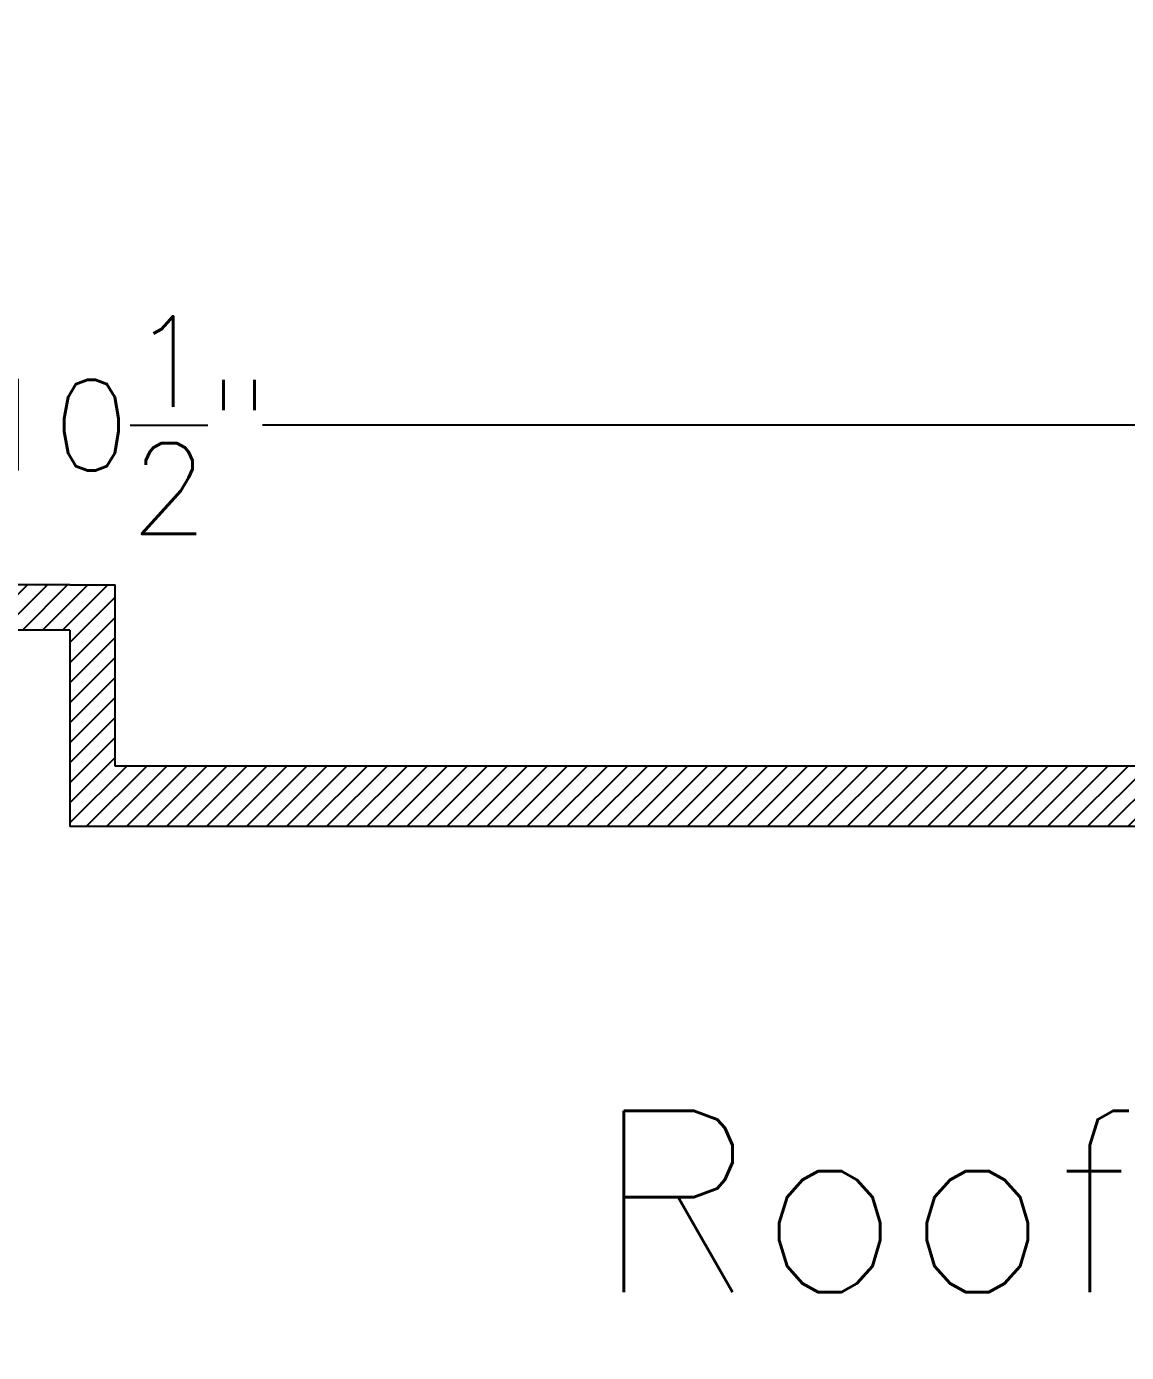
# Model space of a CAD drawing. Header units: inches. Extents: x 474 to 5633, y -332 to 1348.
# Drawn here: x 4220.8 to 4366.4, y -306.4 to -130.9 of the extents above; entities that cross this region are included whole.
import ezdxf

# ---------------------------------------------------------------- set-up
doc = ezdxf.new("R2010")
doc.units = ezdxf.units.IN
doc.header["$LTSCALE"] = 20
doc.header["$MEASUREMENT"] = 0
doc.layers.add('Dimensions', color=9, linetype='Continuous', plot=False)
doc.layers.add('Hatches', color=3, linetype='Continuous', plot=False)
doc.styles.get("Standard").update_dxf_attribs({"font": 'txt.shx', "height": 12})
doc.dimstyles.new('iut', dxfattribs={"dimtxt": 0.18, "dimasz": 2.1175, "dimexe": 0.18, "dimexo": 0.0625, "dimgap": 0.09, "dimtad": 0, "dimtih": 1, "dimtoh": 1, "dimzin": 0, "dimdsep": 46, "dimlunit": 4, "dimtxsty": 'Standard', "dimblk": 'ARCHTICK', "dimcen": 0.09, "dimadec": 0, "dimazin": 0, "dimtfac": 1, "dimtofl": 0, "dimtmove": 0, "dimatfit": 3, "dimldrblk": 'ARCHTICK', "dimfxl": 1, "dimtolj": 1, "dimtzin": 0, "dimarcsym": 0})

# ---------------------------------------------------------------- blocks, each defined once
blk = doc.blocks.new('_ArchTick')
at = {"color": 0, "linetype": 'ByBlock', "const_width": 0.15}
blk.add_lwpolyline([(-0.5, -0.5), (0.5, 0.5)], dxfattribs=at)
blk = doc.blocks.new('*D113')
at = {"layer": 'Defpoints', "color": 0, "transparency": 16777216}
for p in [(4393.22, -183.65), (4393.22, -190.03), (4034.66, -193.9)]:
    blk.add_point(p, dxfattribs=at)
at = {"layer": 'Dimensions', "color": 0, "lineweight": -2, "transparency": 16777216}
for p, q in [((4034.66, -193.83), (4034.66, -183.47)), ((4034.66, -183.65), (4175.85, -183.65)), ((4393.22, -183.65), (4252.03, -183.65)), ((4393.22, -189.96), (4393.22, -183.47))]:
    blk.add_line(p, q, dxfattribs=at)
at = {"layer": 'Dimensions', "color": 0, "lineweight": -2, "transparency": 16777216, "xscale": 2.1175, "yscale": 2.1175, "zscale": 2.1175, "rotation": 180}
blk.add_blockref('_ArchTick', (4034.66, -183.65), dxfattribs=at)
at = {"layer": 'Dimensions', "color": 0, "lineweight": -2, "transparency": 16777216, "xscale": 2.1175, "yscale": 2.1175, "zscale": 2.1175}
blk.add_blockref('_ArchTick', (4393.22, -183.65), dxfattribs=at)
at = {"layer": 'Dimensions', "color": 0, "transparency": 16777216, "insert": (4213.94, -183.65), "char_height": 12, "attachment_point": 5}
blk.add_mtext('\\A1;29\'-10{\\H1.000000x;\\S1/2;}"', dxfattribs=at)

msp = doc.modelspace()

# ---------------------------------------------------------------- hatches: boundary and pattern name
at = {"layer": 'Hatches'}
h = msp.add_hatch(dxfattribs=at)
h.set_pattern_fill('ANSI31', color=256, scale=15, style=0)
h.set_pattern_definition([(45, (2363.1958, 8.4255), (-1.3258252, 1.3258252), [])])
h.paths.add_polyline_path([(3944.525, 415.204), (4112.525, 415.204), (4154.525, 415.204), (4160.525, 415.204), (4238.525, 415.204), (4244.525, 415.204), (4360.525, 415.204), (4366.525, 415.204), (4370.525, 415.204), (4370.525, 367.204), (4376.525, 367.204), (4376.525, 415.204), (4462.525, 415.204), (4468.525, 415.204), (4472.525, 415.204), (4472.525, 275.42), (4478.525, 275.42), (4478.525, 287.204), (4478.525, 293.204), (4478.525, 415.204), (4528.525, 415.204), (4534.525, 415.204), (4618.525, 415.204), (4828.525, 415.204), (4828.525, 253.204), (4836.525, 253.204), (4836.525, 423.204), (4792.525, 423.204), (3980.525, 423.204), (3936.525, 423.204), (3936.525, 253.204), (3944.525, 253.204)])
h.paths.add_polyline_path([(4836.525, 187.204), (4828.525, 187.204), (4810.525, 187.204), (4810.525, 223.204), (4804.525, 223.204), (4804.525, 187.204), (4804.525, 181.204), (4828.525, 181.204), (4828.525, 25.204), (4804.525, 25.204), (4804.525, 17.204), (4804.525, -36.796), (4810.525, -36.796), (4810.525, 17.204), (4828.525, 17.204), (4836.525, 17.204)])
h.paths.add_polyline_path([(4836.525, -156.796), (4836.525, -66.796), (4828.525, -66.796), (4828.525, -150.796), (4828.525, -228.796), (4762.525, -228.796), (4612.525, -228.796), (4612.525, -236.796), (4768.525, -236.796), (4836.525, -236.796)])
h.paths.add_polyline_path([(4546.525, -210.796), (4582.525, -210.796), (4582.525, -204.796), (4546.525, -204.796), (4540.525, -204.796), (4540.525, -228.796), (4390.525, -228.796), (4382.525, -228.796), (4232.525, -228.796), (4232.525, -204.796), (4226.525, -204.796), (4190.525, -204.796), (4190.525, -210.796), (4226.525, -210.796), (4226.525, -236.796), (4546.525, -236.796)])
h.paths.add_polyline_path([(3968.525, 25.204), (3944.525, 25.204), (3944.525, 181.204), (3968.525, 181.204), (3968.525, 187.204), (3968.525, 223.204), (3962.525, 223.204), (3962.525, 187.204), (3944.525, 187.204), (3936.525, 187.204), (3936.525, 17.204), (3962.525, 17.204), (3962.525, -36.796), (3968.525, -36.796)])
h.paths.add_polyline_path([(3944.525, -66.796), (3936.525, -66.796), (3936.525, -236.796), (4160.525, -236.796), (4160.525, -228.796), (3944.525, -228.796)])

# ---------------------------------------------------------------- linework, layer by layer
for p, q in [((4226.525, -204.796), (4190.525, -204.796)), ((4226.525, -204.796), (4232.525, -204.796)), ((4232.525, -228.796), (4232.525, -204.796)), ((4226.525, -210.796), (4190.525, -210.796)), ((4226.525, -210.796), (4226.525, -236.796)), ((4382.525, -228.796), (4232.525, -228.796)), ((4546.525, -236.796), (4226.525, -236.796))]:
    msp.add_line(p, q)

# ---------------------------------------------------------------- texts
at = {"layer": 'Dimensions', "insert": (4295.753, -274.396), "char_height": 24, "width": 309.53395, "attachment_point": 1}
msp.add_mtext('Rooftop', dxfattribs=at)

# ---------------------------------------------------------------- dimensions: what is measured, and where the dimension line sits
at = {"layer": 'Dimensions'}
dim = msp.add_linear_dim(base=(4393.216, -183.651), p1=(4034.66, -193.896), p2=(4393.216, -190.026), dimstyle='iut', dxfattribs=at)
dim.commit()
dim.dimension.update_dxf_attribs({"geometry": '*D113', "text_midpoint": (4213.938, -183.651)})

doc.saveas('drawing.dxf')
